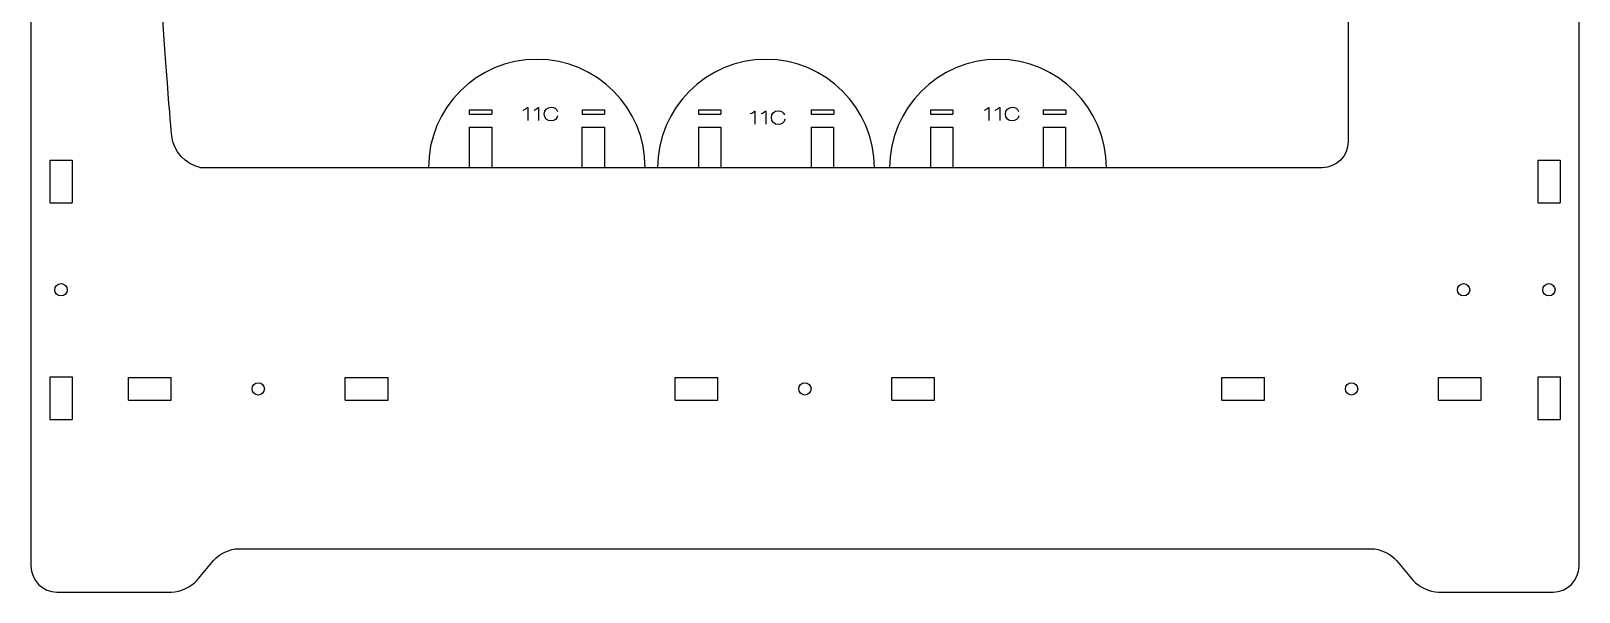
# Model space of a CAD drawing. Header units: millimetres. Extents: x -1145 to -73, y -501 to -113.
# Drawn here: x -787.3 to -430.2, y -500.6 to -371.1 of the extents above; entities that cross this region are included whole.
import ezdxf

# ---------------------------------------------------------------- set-up
doc = ezdxf.new("R2010")
doc.units = ezdxf.units.MM
doc.layers.add('CUTS', color=1, linetype='Continuous', true_color=0xff0000)
doc.layers.add('TEXT', color=5, linetype='Continuous', true_color=0x0000ff)

msp = doc.modelspace()

# ---------------------------------------------------------------- linework, layer by layer
at = {"layer": 'CUTS', "color": 1, "lineweight": 25, "true_color": 0xff0000}
for p, q in [((-686.24, -389.28), (-681.04, -389.28)), ((-686.24, -389.28), (-686.24, -390.28)), ((-686.24, -390.28), (-681.04, -390.28)), ((-685.84, -389.28), (-681.44, -389.28)), ((-685.84, -390.28), (-681.44, -390.28)), ((-681.04, -389.28), (-681.04, -390.28)), ((-660.21, -389.27), (-655.01, -389.27)), ((-660.21, -389.27), (-660.21, -390.28)), ((-660.21, -390.28), (-655.01, -390.28)), ((-659.81, -389.27), (-655.41, -389.27)), ((-659.81, -390.28), (-655.41, -390.28)), ((-655.01, -389.27), (-655.01, -390.28)), ((-633.38, -389.27), (-628.18, -389.27)), ((-633.38, -389.27), (-633.38, -390.28)), ((-633.38, -390.28), (-628.18, -390.28)), ((-632.98, -389.27), (-628.58, -389.27)), ((-632.98, -390.28), (-628.58, -390.28)), ((-628.18, -389.27), (-628.18, -390.28)), ((-607.35, -389.27), (-602.15, -389.27)), ((-607.35, -389.27), (-607.35, -390.28)), ((-607.35, -390.28), (-602.15, -390.28)), ((-606.95, -389.27), (-602.55, -389.27)), ((-606.95, -390.28), (-602.55, -390.28)), ((-602.15, -389.27), (-602.15, -390.28)), ((-579.87, -389.28), (-574.67, -389.28)), ((-579.87, -389.28), (-579.87, -390.28)), ((-579.87, -390.28), (-574.67, -390.28)), ((-579.47, -389.28), (-575.07, -389.28)), ((-579.47, -390.28), (-575.07, -390.28)), ((-574.67, -389.28), (-574.67, -390.28)), ((-553.84, -389.27), (-548.64, -389.27)), ((-553.84, -389.27), (-553.84, -390.28)), ((-553.84, -390.28), (-548.64, -390.28)), ((-553.44, -389.27), (-549.04, -389.27)), ((-553.44, -390.28), (-549.04, -390.28)), ((-548.64, -389.27), (-548.64, -390.28)), ((-686.24, -393.27), (-681.04, -393.27)), ((-686.24, -393.27), (-686.24, -402.65)), ((-685.84, -393.27), (-681.44, -393.27)), ((-681.04, -393.27), (-681.04, -402.65)), ((-660.24, -393.27), (-655.04, -393.27)), ((-660.24, -393.27), (-660.24, -402.65)), ((-659.84, -393.27), (-655.44, -393.27)), ((-655.04, -393.27), (-655.04, -402.65)), ((-633.38, -393.27), (-628.18, -393.27)), ((-633.38, -393.27), (-633.38, -402.65)), ((-632.98, -393.27), (-628.58, -393.27)), ((-628.18, -393.27), (-628.18, -402.65)), ((-607.38, -393.27), (-602.18, -393.27)), ((-607.38, -393.27), (-607.38, -402.65)), ((-606.98, -393.27), (-602.58, -393.27)), ((-602.18, -393.27), (-602.18, -402.65)), ((-579.87, -393.27), (-574.67, -393.27)), ((-579.87, -393.27), (-579.87, -402.65)), ((-579.47, -393.27), (-575.07, -393.27)), ((-574.67, -393.27), (-574.67, -402.65)), ((-553.87, -393.27), (-548.67, -393.27)), ((-553.87, -393.27), (-553.87, -402.65)), ((-553.47, -393.27), (-549.07, -393.27)), ((-548.67, -393.27), (-548.67, -402.65)), ((-783, -400.9), (-777.8, -400.9)), ((-783, -400.9), (-783, -410.75)), ((-777.8, -400.9), (-777.8, -410.75)), ((-439.78, -400.9), (-434.58, -400.9)), ((-439.78, -400.9), (-439.78, -410.75)), ((-434.58, -400.9), (-434.58, -410.75)), ((-783, -410.75), (-777.8, -410.75)), ((-439.78, -410.75), (-434.58, -410.75)), ((-783, -450.9), (-777.8, -450.9)), ((-783, -450.9), (-783, -460.75)), ((-777.8, -450.9), (-777.8, -460.75)), ((-764.82, -456.3), (-764.82, -451.1)), ((-764.82, -451.1), (-754.97, -451.1)), ((-754.97, -456.3), (-754.97, -451.1)), ((-714.82, -456.3), (-714.82, -451.1)), ((-714.82, -451.1), (-704.97, -451.1)), ((-704.97, -456.3), (-704.97, -451.1)), ((-638.73, -456.3), (-638.73, -451.1)), ((-638.73, -451.1), (-628.88, -451.1)), ((-628.88, -456.3), (-628.88, -451.1)), ((-588.73, -456.3), (-588.73, -451.1)), ((-588.73, -451.1), (-578.88, -451.1)), ((-578.88, -456.3), (-578.88, -451.1)), ((-512.63, -456.3), (-512.63, -451.1)), ((-512.63, -451.1), (-502.78, -451.1)), ((-502.78, -456.3), (-502.78, -451.1)), ((-462.63, -456.3), (-462.63, -451.1)), ((-462.63, -451.1), (-452.78, -451.1)), ((-452.78, -456.3), (-452.78, -451.1)), ((-439.78, -450.9), (-434.58, -450.9)), ((-439.78, -450.9), (-439.78, -460.75)), ((-434.58, -450.9), (-434.58, -460.75)), ((-764.82, -456.3), (-754.97, -456.3)), ((-714.82, -456.3), (-704.97, -456.3)), ((-638.73, -456.3), (-628.88, -456.3)), ((-588.73, -456.3), (-578.88, -456.3)), ((-512.63, -456.3), (-502.78, -456.3)), ((-462.63, -456.3), (-452.78, -456.3)), ((-783, -460.75), (-777.8, -460.75)), ((-439.78, -460.75), (-434.58, -460.75))]:
    msp.add_line(p, q, dxfattribs=at)
for points in [[(-787.33, -128.58), (-787.33, -494.6)], [(-430.24, -494.6), (-430.24, -128.58)], [(-483.49, -215.6), (-483.49, -396.65)], [(-489.49, -402.65), (-748.29, -402.65), (-748.36, -402.59)], [(-739.44, -490.6), (-478.14, -490.6)], [(-749.08, -497.9), (-745.23, -493.3)], [(-472.34, -493.3), (-468.49, -497.9)], [(-781.33, -500.6), (-754.88, -500.6)], [(-462.69, -500.6), (-436.24, -500.6)]]:
    msp.add_lwpolyline(points, dxfattribs=at)
for points in [[(-754.84, -395.41), (-754.84, -395.41), (-760.19, -338.42), (-760.19, -278.66)], [(-670.64, -377.66), (-684.45, -377.66), (-695.64, -388.86), (-695.64, -402.67)], [(-645.64, -402.66), (-645.64, -388.86), (-656.83, -377.66), (-670.64, -377.66)], [(-617.78, -377.66), (-631.59, -377.66), (-642.78, -388.86), (-642.78, -402.66)], [(-592.78, -402.66), (-592.78, -388.86), (-603.98, -377.66), (-617.78, -377.66)], [(-564.27, -377.66), (-578.08, -377.66), (-589.27, -388.86), (-589.27, -402.67)], [(-539.27, -402.66), (-539.27, -388.86), (-550.46, -377.66), (-564.27, -377.66)], [(-748.36, -402.59), (-751.61, -401.99), (-754.52, -398.76), (-754.84, -395.41)], [(-483.49, -396.65), (-483.49, -399.97), (-486.17, -402.65), (-489.49, -402.65)], [(-781.83, -430.82), (-781.83, -430.04), (-781.19, -429.4), (-780.4, -429.4)], [(-780.4, -432.25), (-781.19, -432.25), (-781.83, -431.61), (-781.83, -430.82)], [(-780.4, -429.4), (-779.62, -429.4), (-778.98, -430.04), (-778.98, -430.82)], [(-778.98, -430.82), (-778.98, -431.61), (-779.62, -432.25), (-780.4, -432.25)], [(-458.29, -430.82), (-458.29, -430.03), (-457.65, -429.4), (-456.86, -429.4)], [(-456.86, -432.25), (-457.65, -432.25), (-458.29, -431.61), (-458.29, -430.82)], [(-456.86, -429.4), (-456.08, -429.4), (-455.44, -430.03), (-455.44, -430.82)], [(-455.44, -430.82), (-455.44, -431.61), (-456.08, -432.25), (-456.86, -432.25)], [(-438.6, -430.82), (-438.6, -430.04), (-437.97, -429.4), (-437.18, -429.4)], [(-437.18, -432.25), (-437.97, -432.25), (-438.6, -431.61), (-438.6, -430.82)], [(-437.18, -429.4), (-436.39, -429.4), (-435.76, -430.04), (-435.76, -430.82)], [(-435.76, -430.82), (-435.76, -431.61), (-436.39, -432.25), (-437.18, -432.25)], [(-736.32, -453.7), (-736.32, -452.91), (-735.68, -452.27), (-734.9, -452.27)], [(-734.9, -452.27), (-734.11, -452.27), (-733.47, -452.91), (-733.47, -453.7)], [(-610.23, -453.7), (-610.23, -452.91), (-609.59, -452.27), (-608.8, -452.27)], [(-608.8, -452.27), (-608.02, -452.27), (-607.38, -452.91), (-607.38, -453.7)], [(-484.13, -453.7), (-484.13, -452.91), (-483.5, -452.27), (-482.71, -452.27)], [(-482.71, -452.27), (-481.92, -452.27), (-481.28, -452.91), (-481.28, -453.7)], [(-734.9, -455.12), (-735.68, -455.12), (-736.32, -454.48), (-736.32, -453.7)], [(-733.47, -453.7), (-733.47, -454.48), (-734.11, -455.12), (-734.9, -455.12)], [(-608.8, -455.12), (-609.59, -455.12), (-610.23, -454.48), (-610.23, -453.7)], [(-607.38, -453.7), (-607.38, -454.48), (-608.02, -455.12), (-608.8, -455.12)], [(-482.71, -455.12), (-483.5, -455.12), (-484.13, -454.48), (-484.13, -453.7)], [(-481.28, -453.7), (-481.28, -454.48), (-481.92, -455.12), (-482.71, -455.12)], [(-745.23, -493.3), (-743.98, -491.82), (-741.38, -490.6), (-739.44, -490.6)], [(-478.14, -490.6), (-476.2, -490.6), (-473.59, -491.82), (-472.34, -493.3)], [(-787.33, -494.6), (-787.33, -497.9), (-784.63, -500.6), (-781.33, -500.6)], [(-436.24, -500.6), (-432.94, -500.6), (-430.24, -497.9), (-430.24, -494.6)], [(-754.88, -500.6), (-752.94, -500.6), (-750.33, -499.38), (-749.08, -497.9)], [(-468.49, -497.9), (-467.24, -499.38), (-464.63, -500.6), (-462.69, -500.6)]]:
    msp.add_open_spline(points, degree=3, dxfattribs=at)
at = {"layer": 'TEXT', "color": 5, "lineweight": 25, "true_color": 0x0000ff}
for points in [[(-672.84, -388.78), (-672.73, -388.78), (-672.73, -391.76)], [(-670.34, -388.78), (-670.23, -388.78), (-670.23, -391.76)], [(-566.47, -388.78), (-566.36, -388.78), (-566.36, -391.76)], [(-563.97, -388.78), (-563.86, -388.78), (-563.86, -391.76)], [(-620.46, -389.6), (-620.35, -389.6), (-620.35, -392.58)], [(-617.96, -389.6), (-617.85, -389.6), (-617.85, -392.58)]]:
    msp.add_lwpolyline(points, dxfattribs=at)
for points in [[(-673.78, -389.35), (-673.32, -389.23), (-673.02, -388.99), (-672.84, -388.78)], [(-671.28, -389.35), (-670.82, -389.23), (-670.52, -388.99), (-670.34, -388.78)], [(-668.92, -390.27), (-668.92, -389.28), (-668.21, -388.7), (-667.35, -388.7)], [(-667.35, -388.7), (-666.64, -388.7), (-666.07, -388.99), (-665.91, -389.64)], [(-567.41, -389.35), (-566.95, -389.23), (-566.65, -388.99), (-566.47, -388.78)], [(-564.91, -389.35), (-564.45, -389.23), (-564.15, -388.99), (-563.97, -388.78)], [(-562.55, -390.27), (-562.55, -389.28), (-561.84, -388.7), (-560.98, -388.7)], [(-560.98, -388.7), (-560.27, -388.7), (-559.7, -388.99), (-559.54, -389.64)], [(-667.35, -391.85), (-668.21, -391.85), (-668.92, -391.27), (-668.92, -390.27)], [(-665.84, -390.64), (-665.93, -391.45), (-666.65, -391.85), (-667.35, -391.85)], [(-621.4, -390.16), (-620.94, -390.05), (-620.63, -389.81), (-620.46, -389.6)], [(-618.9, -390.16), (-618.44, -390.05), (-618.13, -389.81), (-617.96, -389.6)], [(-616.53, -391.09), (-616.53, -390.09), (-615.83, -389.51), (-614.97, -389.51)], [(-614.97, -392.67), (-615.83, -392.67), (-616.53, -392.09), (-616.53, -391.09)], [(-614.97, -389.51), (-614.25, -389.51), (-613.69, -389.8), (-613.52, -390.46)], [(-613.45, -391.45), (-613.54, -392.26), (-614.27, -392.67), (-614.97, -392.67)], [(-560.98, -391.85), (-561.84, -391.85), (-562.55, -391.27), (-562.55, -390.27)], [(-559.47, -390.64), (-559.56, -391.45), (-560.28, -391.85), (-560.98, -391.85)]]:
    msp.add_open_spline(points, degree=3, dxfattribs=at)

doc.saveas('drawing.dxf')
